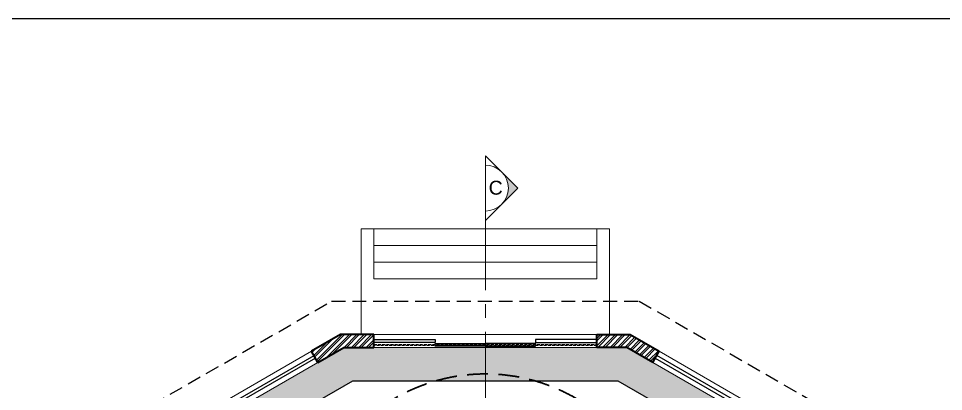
# Model space of a CAD drawing. Header units: millimetres. Extents: x -154478 to 73967, y -24076 to 107303.
# Drawn here: x -59718 to -43120, y 54144 to 60849 of the extents above; entities that cross this region are included whole.
import ezdxf

# ---------------------------------------------------------------- set-up
doc = ezdxf.new("R2010")
doc.units = ezdxf.units.MM
doc.header["$MEASUREMENT"] = 0
for name, pattern in [('CENTERX2', [4, 2.5, -0.5, 0.5, -0.5]), ('DASHED', [0.75, 0.5, -0.25]), ('HIDDEN', [0.375, 0.25, -0.125])]:
    doc.linetypes.add(name, pattern=pattern)
for name, color, linetype, lineweight in [('CA-ANNO-TEXT', 8, 'Continuous', 20), ('CA-ELEVATION', 8, 'Continuous', 15), ('CA-FLOR', 8, 'Continuous', 18), ('CA-GLAZ', 8, 'Continuous', 25), ('CA-HATCH', 8, 'Continuous', 5), ('CA-WALL-EXTR', 8, 'Continuous', 35), ('E_CONTROL', 92, 'HIDDEN', 30)]:
    doc.layers.add(name, color=color, linetype=linetype, lineweight=lineweight)
doc.layers.add('RCP', color=5, linetype='Continuous')
doc.layers.add('Tital_BLock', color=7, linetype='Continuous')
doc.styles.add('ISO STANDARD', font='simplex.shx')
pattern_1 = [(45, (-141164.17, 0), (-66.29126, 66.29126), []), (45, (-141119.975, 0), (-66.29126, 66.29126), [])]

# ---------------------------------------------------------------- blocks, each defined once
blk = doc.blocks.new('Sliding Door')
at = {"layer": 'CA-GLAZ'}
for points in [[(45748, 55077), (46848, 55077), (46848, 55027), (45748, 55027)], [(46848, 55007), (47748, 55007), (47748, 54957), (46848, 54957)], [(48648, 55007), (47748, 55007), (47748, 54957), (48648, 54957)], [(49748, 55077), (48648, 55077), (48648, 55027), (49748, 55027)]]:
    blk.add_lwpolyline(points, close=True, dxfattribs=at)
at = {"layer": 'CA-GLAZ', "color": 7, "linetype": 'DASHED', "ltscale": 100}
blk.add_lwpolyline([(45748, 54992), (49748, 54992), (49748, 54972), (45748, 54972)], close=True, dxfattribs=at)
blk = doc.blocks.new('aerro')
at = {"layer": 'CA-ANNO-TEXT', "ltscale": 350}
blk.add_hatch(color=256, dxfattribs=at).paths.add_polyline_path([(192253, 36769), (192041, 36557), (192253, 36345, -0.414214)])
blk.add_line((192465, 36133), (192465, 36981), dxfattribs=at)
blk.add_lwpolyline([(192465, 36981), (192041, 36557), (192465, 36133)], dxfattribs=at)
blk.add_arc((192465, 36557), 300, 90, 270, dxfattribs=at)

msp = doc.modelspace()

# ---------------------------------------------------------------- hatches: boundary and pattern name
at = {"layer": 'CA-HATCH', "transparency": 33554687}
h = msp.add_hatch(dxfattribs=at)
h.set_pattern_fill('ANSI32', color=256, scale=250)
h.set_pattern_definition(pattern_1)
h.paths.add_polyline_path([(-53340.445, 55167.426), (-53940.445, 55167.426), (-54459.925, 54867.192), (-54344.835, 54668.058), (-53878.761, 54937.426), (-53340.445, 54937.426)])
h = msp.add_hatch(dxfattribs=at)
h.set_pattern_fill('ANSI32', color=256, scale=250)
h.set_pattern_definition(pattern_1)
h.paths.add_polyline_path([(-49340.445, 55167.426), (-48740.445, 55167.426), (-48220.966, 54867.192), (-48336.056, 54668.058), (-48802.129, 54937.426), (-49340.445, 54937.426)])
at = {"layer": 'RCP', "transparency": 33554495}
h = msp.add_hatch(color=256, dxfattribs=at)
h.dxf.hatch_style = 1
h.paths.add_polyline_path([(-49940.445, 47537.426), (-49940.445, 16727.426), (-52740.445, 16727.426), (-52740.445, 47537.426), (-55478.392, 47537.426), (-58822.373, 48588.244), (-57747.614, 52008.412), (-53717.847, 54337.426), (-48963.044, 54337.426), (-44933.277, 52008.412), (-43858.518, 48588.244), (-47202.499, 47537.426)], flags=16)
h.paths.add_polyline_path([(-53340.445, 16127.426), (-53340.445, 46937.426), (-55570.445, 46937.426), (-59574.649, 48195.713), (-58250.016, 52411.049), (-53878.761, 54937.426), (-48802.129, 54937.426), (-44430.875, 52411.049), (-43106.242, 48195.713), (-47110.445, 46937.426), (-49340.445, 46937.426), (-49340.445, 16127.426)])
h.paths.add_polyline_path([(-52890.445, 46937.426), (-52890.445, 41864.724), (-53040.445, 41864.724), (-53040.445, 46937.426)], flags=16)
h.paths.add_polyline_path([(-49790.445, 46937.426), (-49790.445, 41864.724), (-49640.445, 41864.724), (-49640.445, 46937.426)], flags=16)
h.paths.add_polyline_path([(-55935.583, 46951.075), (-53203.44, 46951.075), (-53203.44, 47409.408), (-55935.583, 47409.408)], flags=24)
h.paths.add_polyline_path([(-49633.216, 46951.075), (-46901.074, 46951.075), (-46901.074, 47409.408), (-49633.216, 47409.408)], flags=24)
h.paths.add_polyline_path([(-52800.115, 27604.137), (-52800.115, 30336.28), (-53258.448, 30336.28), (-53258.448, 27604.137)], flags=24)
h.paths.add_polyline_path([(-49426.233, 27604.137), (-49426.233, 30336.28), (-49884.567, 30336.28), (-49884.567, 27604.137)], flags=24)

# ---------------------------------------------------------------- linework, layer by layer
at = {"layer": 'CA-ANNO-TEXT', "linetype": 'CENTERX2', "ltscale": 500}
msp.add_line((-51340.445, 57216.958), (-51340.445, 1622.346), dxfattribs=at)
at = {"layer": 'CA-ELEVATION'}
for p, q in [((-53340.445, 55167.426), (-49340.445, 55167.426)), ((-57923.123, 52865.628), (-54459.925, 54867.192)), ((-44757.767, 52865.628), (-48220.966, 54867.192)), ((-54344.835, 54668.058), (-57808.034, 52666.494)), ((-48336.056, 54668.058), (-44872.857, 52666.494))]:
    msp.add_line(p, q, dxfattribs=at)
msp.add_lwpolyline([(-53340.445, 16127.426), (-53340.445, 46937.426), (-55570.445, 46937.426), (-59574.649, 48195.713), (-58250.016, 52411.049), (-53878.761, 54937.426), (-48802.129, 54937.426), (-44430.875, 52411.049), (-43106.242, 48195.713), (-47110.445, 46937.426), (-49340.445, 46937.426), (-49340.445, 16127.426), (-53340.445, 16127.426)], dxfattribs=at)
at = {"layer": 'CA-FLOR'}
msp.add_line((-53340.445, 56467.426), (-49340.445, 56467.426), dxfattribs=at)
for points in [[(-53570.445, 55167.426), (-53570.445, 57067.426), (-53340.445, 57067.426), (-53340.445, 56167.426), (-49340.445, 56167.426), (-49340.445, 57067.426), (-49110.445, 57067.426), (-49110.445, 55167.426)], [(-53340.445, 57067.426), (-49340.445, 57067.426)], [(-53340.445, 56767.426), (-49340.445, 56767.426)]]:
    msp.add_lwpolyline(points, dxfattribs=at)
at = {"layer": 'CA-GLAZ'}
for points in [[(-57878.088, 52787.706), (-54414.89, 54789.27), (-54389.87, 54745.98), (-57853.069, 52744.416)], [(-44802.803, 52787.706), (-48266.001, 54789.27), (-48291.02, 54745.98), (-44827.822, 52744.416)]]:
    msp.add_lwpolyline(points, close=True, dxfattribs=at)
at = {"layer": 'CA-WALL-EXTR', "ltscale": 100}
for p, q in [((-53340.445, 54937.426), (-53340.445, 55167.426)), ((-49340.445, 54937.426), (-49340.445, 55167.426)), ((-54344.835, 54668.058), (-54459.925, 54867.192)), ((-48336.056, 54668.058), (-48220.966, 54867.192))]:
    msp.add_line(p, q, dxfattribs=at)
at = {"layer": 'CA-WALL-EXTR', "linetype": 'DASHED', "lineweight": 25, "ltscale": 500}
msp.add_lwpolyline([(-60384.45, 359.33), (-62602.882, 7418.973), (-56530.615, 9327.132, 0.327599679), (-55970.445, 10090.336), (-55970.445, 15497.426), (-60200.445, 15497.426), (-60200.445, 41907.426), (-56600.445, 41907.426), (-56600.445, 46391.079), (-60615.298, 47652.713), (-58945.005, 52968.03), (-54101.36, 55767.426), (-48579.531, 55767.426), (-43735.886, 52968.03), (-42065.593, 47652.713), (-46080.445, 46391.079), (-46080.445, 41907.426), (-42480.445, 41907.426), (-42480.445, 15497.426), (-46710.445, 15497.426), (-46710.445, 10090.336, 0.327599679), (-46150.276, 9327.132), (-40078.008, 7418.973), (-42296.441, 359.33)], format="xyb", dxfattribs=at)
at = {"layer": 'CA-WALL-EXTR', "ltscale": 100}
for points in [[(-53340.445, 55167.426), (-53940.445, 55167.426), (-54459.925, 54867.192)], [(-49340.445, 55167.426), (-48740.445, 55167.426), (-48220.966, 54867.192)], [(-54344.835, 54668.058), (-53878.761, 54937.426), (-53340.445, 54937.426)], [(-48336.056, 54668.058), (-48802.129, 54937.426), (-49340.445, 54937.426)]]:
    msp.add_lwpolyline(points, dxfattribs=at)
at = {"layer": 'E_CONTROL', "ltscale": 1500}
msp.add_arc((-51340.445, 51228.933), 3231.573, 39.3201826, 140.6798174, dxfattribs=at)
at = {"layer": 'RCP'}
msp.add_lwpolyline([(-49940.445, 47537.426), (-49940.445, 16727.426), (-52740.445, 16727.426), (-52740.445, 47537.426), (-55478.392, 47537.426), (-58822.373, 48588.244), (-57747.614, 52008.412), (-53717.847, 54337.426), (-48963.044, 54337.426), (-44933.277, 52008.412), (-43858.518, 48588.244), (-47202.499, 47537.426)], close=True, dxfattribs=at)
at = {"layer": 'Tital_BLock', "flags": 128}
msp.add_lwpolyline([(-80630.103, -12237.166), (-80630.103, 60849.066), (-17711.748, 60849.066), (-17711.748, -12237.166)], close=True, dxfattribs=at)

# ---------------------------------------------------------------- block references
at = {"layer": 'CA-ANNO-TEXT', "xscale": -1.37487631893416, "yscale": 1.37487631893416, "zscale": 1.37487631893416}
msp.add_blockref('aerro', (213275.031, 7538.784), dxfattribs=at)
at = {"layer": 'CA-ELEVATION'}
msp.add_blockref('Sliding Door', (-99088.663, 0), dxfattribs=at)

# ---------------------------------------------------------------- texts
at = {"layer": 'CA-ANNO-TEXT', "insert": (-51281.13, 57932.434), "char_height": 250, "width": 235.95839, "attachment_point": 1, "style": 'ISO STANDARD'}
msp.add_mtext('\\pxql;{\\fArial|b0|i0|c0|p34;C}', dxfattribs=at)

doc.saveas('drawing.dxf')
